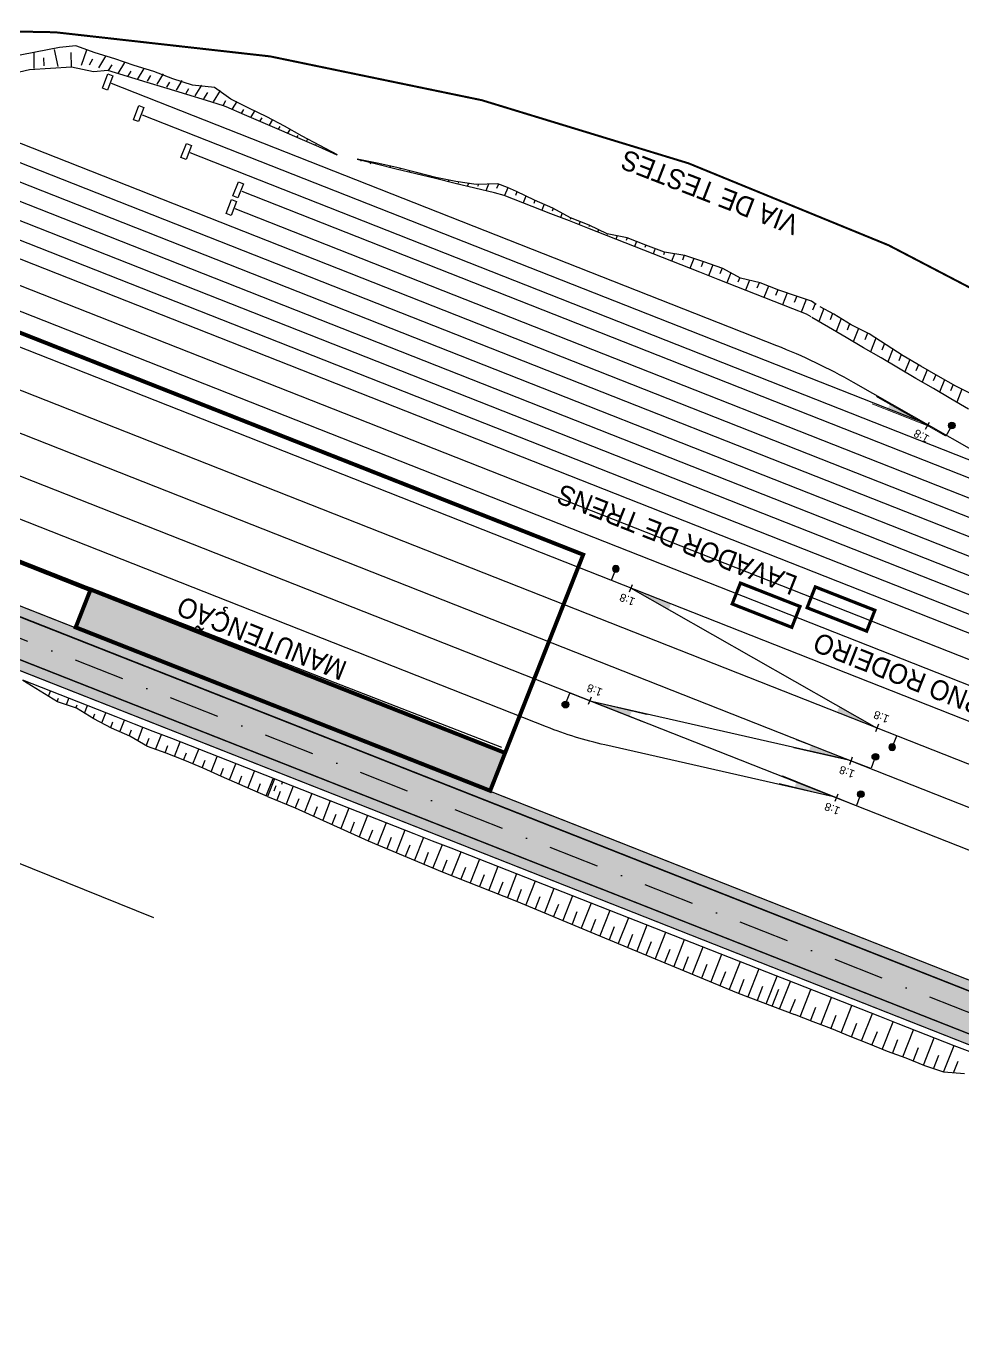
# Model space of a CAD drawing. Header units: metres. Extents: x 286532 to 329498, y 7396783 to 7466136.
# Drawn here: x 310893.2 to 311127.2, y 7432355.9 to 7432683.4 of the extents above; entities that cross this region are included whole.
import ezdxf
from ezdxf import colors
from ezdxf.entities.mleader import LeaderData, LeaderLine
from ezdxf.enums import TextEntityAlignment as Align
from ezdxf.math import Vec2, Vec3

# ---------------------------------------------------------------- set-up
doc = ezdxf.new("R2010")
doc.units = ezdxf.units.M
doc.header["$LTSCALE"] = 10
doc.linetypes.add('DASHDOT', pattern=[25.4, 12.7, -6.35, 0, -6.35])
doc.linetypes.add('DASHED2', pattern=[0.375, 0.25, -0.125])
doc.layers.get('0').update_dxf_attribs({"color": 255})
for name, color, linetype, lineweight in [('_AUXILIAR', 7, 'Continuous', 30), ('U-HZ-EIXO PATIO', 200, 'PATIO_LINE', 30), ('U-HZ-PATIO-JUNDIAI-EIXO-VIARIO', 2, 'DASHDOT', 30), ('U-HZ-PATIO-JUNDIAI-TIM', 9, 'Continuous', 30), ('U-HZ-PATIO-JUNDIAI-VIAS', 7, 'Continuous', 30)]:
    doc.layers.add(name, color=color, linetype=linetype, lineweight=lineweight)
for name, color, linetype in [('_EDIFICACOES_PATIO_JUNDIAI', 40, 'Continuous'), ('_EDIFICAÇÕES PATIO JUNDIAI', 50, 'Continuous'), ('_VIA DE TESTE', 130, 'Continuous'), ('U-HZ-AMV', 3, 'Continuous'), ('U-HZ-CORREDOR', 1, 'Continuous'), ('U-HZ-EIXO', 4, 'Continuous'), ('U-HZ-PATIO-JUNDIAI-PIANO-ATERRO', 90, 'Continuous'), ('U-HZ-PATIO-JUNDIAI-PIANO-CORTE', 10, 'Continuous')]:
    doc.layers.add(name, color=color, linetype=linetype)
doc.styles.add('ARIAL', font='arial.ttf')
doc.styles.get("Standard").update_dxf_attribs({"font": 'arial.ttf'})
doc.linetypes.add('PATIO_LINE', pattern='A,3.5,-0.25,["PATIO",Standard,S=0.175,R=0,X=-0.05,Y=-0.1],-0.9', length=4.65)

# ---------------------------------------------------------------- blocks, each defined once
blk = doc.blocks.new('AMV 1_8 - METADE')
at = {"layer": 'U-HZ-AMV'}
h = blk.add_hatch(color=250, dxfattribs=at)
h.dxf.hatch_style = 1
h.paths.add_polyline_path([(10.74, 1.53), (0, 0), (10.74, 0)])
at = {"layer": 'U-HZ-AMV', "ltscale": 5}
blk.add_hatch(color=256, dxfattribs=at).paths.add_polyline_path([(-4.46, -3.07, 1), (-6.12, -3.07, 1)])
for p, q in [((-5.29, -2.23), (-5.29, 0)), ((0, 1), (0, -1))]:
    blk.add_line(p, q, dxfattribs=at)
at = {"layer": 'U-HZ-AMV', "ltscale": 5, "const_width": 0.2, "flags": 128}
blk.add_lwpolyline([(-5.29, 0), (14.7, 0)], dxfattribs=at)
at = {"layer": 'U-HZ-AMV', "const_width": 0.2, "flags": 128}
blk.add_lwpolyline([(0, 0), (14.7, 2.1)], dxfattribs=at)
at = {"layer": 'U-HZ-AMV', "ltscale": 5}
blk.add_circle((-5.29, -3.07), 0.833, dxfattribs=at)
at = {"layer": 'U-HZ-AMV', "style": 'ARIAL'}
blk.add_attdef('1:8', text='', height=2, dxfattribs=at).set_placement((0, 3), align=Align.MIDDLE_CENTER)
blk = doc.blocks.new('PARA CHOQUE')
at = {"ltscale": 0.7}
blk.add_lwpolyline([(1.89, -1.36), (-1.89, -1.36), (-1.89, 0), (1.89, 0)], close=True, dxfattribs=at)

msp = doc.modelspace()

# ---------------------------------------------------------------- hatches: boundary and pattern name
at = {"layer": '_AUXILIAR'}
h = msp.add_hatch(color=70, dxfattribs=at)
h.dxf.hatch_style = 1
edge = h.paths.add_edge_path()
edge.add_line((310832.272, 7432561.864), (310848.769, 7432603.731))
edge.add_line((310848.769, 7432603.731), (310818.629, 7432615.607))
edge.add_arc((310807.63, 7432587.696), 30, 68.49297, 248.49297)
edge.add_line((310796.632, 7432559.785), (311336.18, 7432347.175))
edge.add_arc((311300.435, 7432256.464), 97.5, 38.40497, 68.49297, ccw=False)
edge.add_line((311376.84, 7432317.032), (311451.507, 7432222.843))
edge.add_arc((311444.062, 7432216.941), 9.5, -101.032, 38.40497, ccw=False)
edge.add_line((311442.244, 7432207.617), (311441.766, 7432205.163))
edge.add_arc((311444.062, 7432216.941), 12, 258.968, 398.40497)
edge.add_line((311453.466, 7432224.396), (311378.799, 7432318.585))
edge.add_arc((311300.435, 7432256.464), 100, 38.40497, 68.49297)
edge.add_line((311337.097, 7432349.501), (310797.548, 7432562.111))
edge.add_arc((310807.63, 7432587.696), 27.5, 68.49297, 248.49297, ccw=False)
edge.add_line((310817.712, 7432613.281), (310845.62, 7432602.284))
edge.add_line((310845.62, 7432602.284), (310829.122, 7432560.418))
edge.add_line((310829.122, 7432560.418), (311347.6, 7432356.11))
edge.add_arc((311311.855, 7432265.399), 97.5, 38.40497, 68.49297, ccw=False)
edge.add_line((311388.26, 7432325.967), (311462.87, 7432231.85))
edge.add_line((311462.87, 7432231.85), (311484.898, 7432204.063))
edge.add_arc((311512.325, 7432225.805), 35, 218.40497, 254.9826)
edge.add_line((311503.256, 7432192.001), (311503.904, 7432194.415))
edge.add_arc((311512.325, 7432225.805), 32.5, 218.40497, 254.9826, ccw=False)
edge.add_line((311486.857, 7432205.616), (311390.219, 7432327.52))
edge.add_arc((311311.855, 7432265.399), 100, 38.40497, 68.49297)
edge.add_line((311348.517, 7432358.436), (311345.953, 7432359.446))
edge.add_line((311345.953, 7432359.446), (310832.272, 7432561.864))
h = msp.add_hatch(color=254, dxfattribs=at)
h.dxf.hatch_style = 1
edge = h.paths.add_edge_path()
edge.add_line((310829.122, 7432560.418), (310845.62, 7432602.284))
edge.add_line((310845.62, 7432602.284), (310817.712, 7432613.281))
edge.add_arc((310807.63, 7432587.696), 27.5, 68.49297, 248.49297)
edge.add_line((310797.548, 7432562.111), (311337.097, 7432349.501))
edge.add_arc((311300.435, 7432256.464), 100, 38.40497, 68.49297, ccw=False)
edge.add_line((311378.799, 7432318.585), (311453.466, 7432224.396))
edge.add_line((311453.466, 7432224.396), (311457.384, 7432227.502))
edge.add_line((311457.384, 7432227.502), (311384.137, 7432319.901))
edge.add_arc((311384.92, 7432320.522), 1, 38.40497, 218.40497, ccw=False)
edge.add_line((311385.704, 7432321.143), (311458.951, 7432228.744))
edge.add_line((311458.951, 7432228.744), (311462.87, 7432231.85))
edge.add_line((311462.87, 7432231.85), (311388.26, 7432325.967))
edge.add_arc((311311.855, 7432265.399), 97.5, 38.40497, 68.49297)
edge.add_line((311347.6, 7432356.11), (310829.122, 7432560.418))
h = msp.add_hatch(color=254, dxfattribs=at)
h.dxf.hatch_style = 1
h.paths.add_polyline_path([(310909.257, 7432542.65), (310905.524, 7432533.176), (311009.103, 7432492.36), (311012.83, 7432501.818)])

# ---------------------------------------------------------------- linework, layer by layer
at = {"ltscale": 0.7}
msp.add_line((311032.345, 7432551.343), (310855.574, 7432621), dxfattribs=at)
at = {"layer": '_AUXILIAR'}
for p, q in [((311337.097, 7432349.501), (310797.548, 7432562.111)), ((311336.18, 7432347.175), (310796.632, 7432559.785)), ((311348.517, 7432358.436), (310841.591, 7432558.191)), ((311347.6, 7432356.11), (310838.429, 7432556.75)), ((310909.257, 7432542.65), (310905.524, 7432533.176))]:
    msp.add_line(p, q, dxfattribs=at)
for points in [[(311345.953, 7432359.446), (310832.272, 7432561.864), (310848.769, 7432603.731), (310818.629, 7432615.607, 1), (310796.632, 7432559.785), (311336.18, 7432347.175, -0.1320431)], [(311337.097, 7432349.501), (310797.548, 7432562.111, -1), (310817.712, 7432613.281), (310845.62, 7432602.284), (310829.122, 7432560.418), (311347.6, 7432356.11, -0.1320431)]]:
    msp.add_lwpolyline(points, format="xyb", dxfattribs=at)
msp.add_lwpolyline([(310829.122, 7432560.418), (310845.62, 7432602.284), (310817.712, 7432613.281, 1), (310797.548, 7432562.111), (311337.097, 7432349.501, -0.1320431), (311378.799, 7432318.585), (311453.466, 7432224.396), (311457.384, 7432227.502), (311384.137, 7432319.901, -1), (311385.704, 7432321.143), (311458.951, 7432228.744), (311462.87, 7432231.85), (311388.26, 7432325.967, 0.1320431), (311347.6, 7432356.11)], format="xyb", close=True, dxfattribs=at)
at = {"layer": '_EDIFICACOES_PATIO_JUNDIAI', "ltscale": 10, "const_width": 1}
msp.add_lwpolyline([(310836.057, 7432571.471), (311012.83, 7432501.818), (311032.345, 7432551.343), (310855.574, 7432621), (310836.057, 7432571.471)], dxfattribs=at)
msp.add_lwpolyline([(310905.527, 7432533.185), (311009.106, 7432492.369), (311012.83, 7432501.818), (310909.25, 7432542.633)], close=True, dxfattribs=at)
at = {"layer": '_EDIFICAÇÕES PATIO JUNDIAI'}
msp.add_line((310909.31, 7432543.082, 363), (311011.971, 7432503.279, 726), dxfattribs=at)
at = {"layer": '_EDIFICAÇÕES PATIO JUNDIAI', "const_width": 1}
for points in [[(310836.057, 7432571.471), (310909.197, 7432542.497), (310905.53, 7432533.193), (311009.103, 7432492.36), (311032.345, 7432551.343), (310855.574, 7432621)], [(310909.257, 7432542.65), (310905.524, 7432533.176), (311009.103, 7432492.36), (311012.83, 7432501.818)]]:
    msp.add_lwpolyline(points, close=True, dxfattribs=at)
at = {"layer": '_EDIFICAÇÕES PATIO JUNDIAI', "linetype": 'DASHED2', "ltscale": 0.2, "const_width": 0.8}
for points in [[(311069.589, 7432539.037), (311084.479, 7432533.189), (311086.533, 7432538.399), (311071.637, 7432544.249)], [(311088.301, 7432538.083), (311103.191, 7432532.235), (311105.245, 7432537.445), (311090.348, 7432543.295)]]:
    msp.add_lwpolyline(points, close=True, dxfattribs=at)
at = {"layer": '_VIA DE TESTE', "lineweight": 30, "flags": 128}
msp.add_lwpolyline([(311283.634, 7432503.973, 0.5, 0.5, 0.210548), (310846.462, 7432682.908, 0.5, 0.5, 0)], format="xyseb", dxfattribs=at)
at = {"layer": 'U-HZ-CORREDOR', "color": 1, "linetype": 'Continuous', "lineweight": -3}
for p, q in [((310976.782, 7432649.706, 722.133), (310976.755, 7432649.646, 722.067)), ((310979.214, 7432649.129, 722.247), (310979.114, 7432648.903, 722)), ((310981.74, 7432648.966, 722.347), (310981.676, 7432648.805, 722.173)), ((310984.185, 7432648.445, 722.419), (310984.031, 7432648.055, 722)), ((310986.62, 7432647.885, 722.451), (310986.538, 7432647.675, 722.226)), ((310989.038, 7432647.247, 722.402), (310988.89, 7432646.872, 722)), ((310991.457, 7432646.618, 722.363), (310991.391, 7432646.449, 722.182)), ((310993.882, 7432646.008, 722.344), (310993.756, 7432645.689, 722)), ((310996.313, 7432645.428, 722.355), (310996.248, 7432645.263, 722.178)), ((310998.76, 7432644.914, 722.435), (310998.6, 7432644.51, 722)), ((311001.214, 7432644.446, 722.562), (311001.111, 7432644.185, 722.281)), ((311003.69, 7432644.096, 722.809), (311003.393, 7432643.343, 722)), ((311006.17, 7432643.839, 723.149), (311005.96, 7432643.305, 722.575)), ((311008.669, 7432643.914, 723.819), (311008.002, 7432642.222, 722)), ((311011.16, 7432643.944, 724.443), (311010.713, 7432642.807, 723.221)), ((311013.486, 7432643.026, 724.109), (311012.713, 7432641.065, 722)), ((311015.759, 7432641.986, 723.973), (311015.398, 7432641.069, 722.987)), ((311018.019, 7432640.917, 723.804), (311017.358, 7432639.238, 722)), ((311020.28, 7432639.851, 723.64), (311019.98, 7432639.088, 722.82)), ((311022.584, 7432638.88, 723.579), (311022.005, 7432637.411, 722)), ((311024.883, 7432637.899, 723.508), (311024.607, 7432637.198, 722.754)), ((311027.076, 7432636.698, 723.192), (311026.639, 7432635.589, 722)), ((311029.271, 7432635.503, 722.884), (311029.109, 7432635.092, 722.442)), ((311031.584, 7432634.553, 722.846), (311031.274, 7432633.766, 722)), ((311033.895, 7432633.601, 722.805), (311033.748, 7432633.226, 722.403)), ((311036.155, 7432632.532, 722.638), (311035.921, 7432631.939, 722)), ((311038.419, 7432631.473, 722.481), (311038.33, 7432631.25, 722.241)), ((311040.868, 7432630.972, 722.91), (311040.534, 7432630.125, 722)), ((311043.317, 7432630.47, 723.34), (311043.071, 7432629.847, 722.67)), ((311045.655, 7432629.587, 723.373), (311045.152, 7432628.31, 722)), ((311047.992, 7432628.699, 723.402), (311047.735, 7432628.047, 722.701)), ((311050.324, 7432627.799, 723.418), (311049.805, 7432626.48, 722)), ((311052.656, 7432626.898, 723.433), (311052.394, 7432626.231, 722.716)), ((311055.126, 7432626.511, 723.976), (311054.401, 7432624.673, 722)), ((311057.596, 7432626.13, 724.526), (311057.133, 7432624.955, 723.263)), ((311059.976, 7432625.369, 724.688), (311058.99, 7432622.868, 722)), ((311062.349, 7432624.582, 724.824), (311061.831, 7432623.268, 723.412)), ((311064.706, 7432623.751, 724.913), (311063.638, 7432621.041, 722)), ((311067.063, 7432622.917, 725), (311066.513, 7432621.521, 723.5)), ((311069.269, 7432621.744, 724.716), (311068.273, 7432619.218, 722)), ((311071.464, 7432620.548, 724.405), (311071.023, 7432619.429, 723.203)), ((311073.871, 7432619.895, 724.679), (311072.889, 7432617.403, 722)), ((311076.297, 7432619.291, 725.005), (311075.746, 7432617.894, 723.502)), ((311078.642, 7432618.43, 725.061), (311077.52, 7432615.582, 722)), ((311080.978, 7432617.54, 725.087), (311080.412, 7432616.104, 723.544)), ((311083.339, 7432616.718, 725.187), (311082.171, 7432613.753, 722)), ((311085.703, 7432615.904, 725.294), (311085.099, 7432614.372, 723.647)), ((311088.074, 7432615.112, 725.425), (311086.819, 7432611.926, 722)), ((311090.299, 7432614.035, 725.399), (311089.676, 7432612.454, 723.7)), ((311092.476, 7432612.81, 725.442), (311091.214, 7432609.607, 722)), ((311094.673, 7432611.617, 725.524), (311094.027, 7432609.978, 723.762)), ((311096.806, 7432610.314, 725.478), (311095.532, 7432607.079, 722)), ((311098.93, 7432608.994, 725.411), (311098.304, 7432607.408, 723.705)), ((311101.144, 7432607.838, 725.533), (311099.849, 7432604.551, 722)), ((311103.378, 7432606.714, 725.694), (311102.701, 7432604.996, 723.847)), ((311105.513, 7432605.418, 725.654), (311104.174, 7432602.019, 722)), ((311107.628, 7432604.084, 725.57), (311106.973, 7432602.424, 723.785)), ((311109.724, 7432602.722, 725.453), (311108.458, 7432599.51, 722)), ((311111.816, 7432601.353, 725.326), (311111.206, 7432599.805, 723.663)), ((311113.955, 7432600.061, 725.292), (311112.748, 7432596.998, 722)), ((311116.111, 7432598.796, 725.29), (311115.508, 7432597.265, 723.645)), ((311118.275, 7432597.543, 725.302), (311117.064, 7432594.471, 722)), ((311120.441, 7432596.295, 725.32), (311119.833, 7432594.751, 723.66)), ((311122.614, 7432595.058, 725.351), (311121.385, 7432591.941, 722)), ((311124.789, 7432593.826, 725.388), (311124.168, 7432592.25, 723.694)), ((311127.011, 7432592.681, 725.523), (311125.719, 7432589.403, 722)), ((310898.722, 7432515.977, 723.395), (310899.233, 7432517.275, 722)), ((310900.856, 7432514.675, 723.828), (310901.191, 7432515.525, 722.914)), ((310903.214, 7432513.852, 723.732), (310903.849, 7432515.464, 722)), ((310905.583, 7432513.055, 723.61), (310905.878, 7432513.803, 722.805)), ((310907.723, 7432511.769, 724.024), (310908.465, 7432513.652, 722)), ((310909.852, 7432510.457, 724.468), (310910.304, 7432511.605, 723.234)), ((310912.063, 7432509.292, 724.745), (310913.069, 7432511.846, 722)), ((310914.282, 7432508.141, 725.007), (310914.833, 7432509.539, 723.503)), ((310916.562, 7432507.117, 725.126), (310917.709, 7432510.026, 722)), ((310918.849, 7432506.108, 725.231), (310919.442, 7432507.61, 723.616)), ((310921.02, 7432504.87, 725.591), (310922.336, 7432508.21, 722)), ((310923.178, 7432503.608, 725.977), (310923.907, 7432505.458, 723.989)), ((310925.505, 7432502.707, 725.966), (310926.959, 7432506.396, 722)), ((310927.856, 7432501.855, 725.901), (310928.571, 7432503.669, 723.95)), ((310930.183, 7432500.942, 725.9), (310931.613, 7432504.57, 722)), ((310934.817, 7432499.066, 725.954), (310936.267, 7432502.744, 722)), ((310932.508, 7432500.022, 725.907), (310933.224, 7432501.84, 723.954)), ((310937.125, 7432498.105, 726.006), (310937.86, 7432499.968, 724.003)), ((310939.407, 7432497.084, 726.123), (310940.919, 7432500.919, 722)), ((310943.975, 7432495.05, 726.348), (310945.569, 7432499.095, 722)), ((310941.686, 7432496.055, 726.248), (310942.464, 7432498.031, 724.124)), ((310946.265, 7432494.048, 726.444), (310947.08, 7432496.115, 724.222)), ((310948.556, 7432493.047, 726.539), (310950.22, 7432497.27, 722)), ((310950.847, 7432492.046, 726.634), (310951.696, 7432494.202, 724.317)), ((310953.159, 7432491.096, 726.673), (310954.873, 7432495.444, 722)), ((310955.113, 7432492.369, 724.775), (310955.621, 7432493.66, 723.388)), ((310957.008, 7432494, 722.565), (310957.215, 7432494.525, 722)), ((311078.115, 7432439.091, 729.446), (311080.845, 7432446.018, 722)), ((311081.508, 7432438.053, 729.173), (311084.138, 7432444.726, 722)), ((311079.561, 7432438.54, 729.431), (311081.226, 7432442.767, 724.887)), ((311084.026, 7432436.918, 729.31), (311085.366, 7432440.318, 725.655)), ((311086.575, 7432435.859, 729.365), (311089.275, 7432442.711, 722)), ((311091.704, 7432433.888, 729.326), (311094.39, 7432440.704, 722)), ((311089.136, 7432434.863, 729.357), (311090.484, 7432438.285, 725.678)), ((311096.811, 7432431.908, 729.304), (311099.489, 7432438.703, 722)), ((311101.927, 7432429.846, 729.355), (311104.624, 7432436.689, 722)), ((311094.267, 7432432.923, 729.288), (311095.603, 7432436.313, 725.644)), ((311099.371, 7432430.881, 729.325), (311100.714, 7432434.288, 725.663)), ((311107.088, 7432427.735, 729.435), (311109.814, 7432434.652, 722)), ((311104.51, 7432428.795, 729.39), (311105.864, 7432432.233, 725.695)), ((311109.649, 7432426.76, 729.408), (311111.006, 7432430.206, 725.704)), ((311112.234, 7432425.852, 729.309), (311114.914, 7432432.651, 722)), ((311117.359, 7432423.764, 729.38), (311120.065, 7432430.63, 722)), ((311114.806, 7432424.832, 729.318), (311116.148, 7432428.236, 725.659)), ((311122.426, 7432422.036, 729.139), (311125.043, 7432428.677, 722)), ((311119.888, 7432422.887, 729.273), (311121.221, 7432426.271, 725.636)), ((311124.918, 7432421.848, 728.403), (311126.092, 7432424.826, 725.202))]:
    msp.add_line(p, q, dxfattribs=at)
at = {"layer": 'U-HZ-EIXO', "color": 2, "linetype": 'Continuous', "lineweight": -3}
for points in [[(311089.309, 7432610.723, 722), (311088.146, 7432611.404, 722), (311084.733, 7432612.746, 722), (311080.079, 7432614.576, 722), (311075.426, 7432616.405, 722), (311070.773, 7432618.235, 722), (311066.12, 7432620.065, 722), (311061.467, 7432621.894, 722), (311056.813, 7432623.724, 722), (311052.16, 7432625.554, 722), (311047.507, 7432627.383, 722), (311042.854, 7432629.213, 722), (311038.201, 7432631.043, 722), (311033.547, 7432632.872, 722), (311028.894, 7432634.702, 722), (311024.241, 7432636.532, 722), (311019.588, 7432638.361, 722), (311014.934, 7432640.191, 722), (311012.64, 7432641.094, 722), (311010.154, 7432641.698, 722), (311005.25, 7432642.892, 722), (311000.346, 7432644.085, 722), (310995.442, 7432645.278, 722), (310990.538, 7432646.471, 722), (310985.634, 7432647.665, 722), (310980.73, 7432648.858, 722), (310975.826, 7432650.051, 722)], [(311128.609, 7432587.711, 722), (311124.243, 7432590.268, 722), (311119.876, 7432592.824, 722), (311115.509, 7432595.381, 722), (311111.143, 7432597.938, 722), (311106.776, 7432600.495, 722), (311102.409, 7432603.052, 722), (311098.043, 7432605.609, 722), (311093.676, 7432608.166, 722), (311089.467, 7432610.631, 722)], [(311013.346, 7432472.502, 722), (311008.692, 7432474.328, 722), (311004.037, 7432476.154, 722), (310999.383, 7432477.98, 722), (310994.728, 7432479.807, 722), (310990.074, 7432481.633, 722), (310985.419, 7432483.459, 722), (310980.764, 7432485.285, 722), (310976.11, 7432487.112, 722), (310971.455, 7432488.938, 722), (310966.801, 7432490.764, 722), (310962.146, 7432492.59, 722), (310957.492, 7432494.417, 722), (310955.196, 7432495.317, 722), (310952.837, 7432496.243, 722), (310948.183, 7432498.069, 722), (310943.528, 7432499.895, 722), (310938.873, 7432501.722, 722), (310934.219, 7432503.548, 722), (310929.564, 7432505.374, 722), (310924.91, 7432507.2, 722), (310920.255, 7432509.026, 722), (310915.601, 7432510.853, 722), (310910.946, 7432512.679, 722), (310906.292, 7432514.505, 722), (310901.637, 7432516.331, 722), (310896.982, 7432518.158, 722), (310892.328, 7432519.984, 722)], [(310954.81, 7432495.469, 722), (310952.837, 7432496.243, 722), (310948.183, 7432498.069, 722), (310943.528, 7432499.895, 722), (310938.873, 7432501.722, 722), (310934.219, 7432503.548, 722), (310929.564, 7432505.374, 722), (310924.91, 7432507.2, 722), (310920.255, 7432509.026, 722), (310915.601, 7432510.853, 722), (310910.946, 7432512.679, 722), (310906.292, 7432514.505, 722), (310901.637, 7432516.331, 722), (310896.982, 7432518.158, 722)], [(311080.577, 7432446.123, 722), (311008.692, 7432474.328, 722), (311004.037, 7432476.154, 722), (310999.383, 7432477.98, 722), (310994.728, 7432479.807, 722), (310990.074, 7432481.633, 722), (310985.419, 7432483.459, 722), (310980.764, 7432485.285, 722), (310976.11, 7432487.112, 722), (310971.455, 7432488.938, 722), (310966.801, 7432490.764, 722), (310962.146, 7432492.59, 722), (310957.492, 7432494.417, 722), (310955.196, 7432495.317, 722), (310954.81, 7432495.469, 722)], [(311129.71, 7432426.846, 722), (311125.056, 7432428.672, 722), (311120.401, 7432430.498, 722), (311115.747, 7432432.324, 722), (311111.092, 7432434.151, 722), (311106.438, 7432435.977, 722), (311101.783, 7432437.803, 722), (311097.128, 7432439.629, 722), (311092.474, 7432441.456, 722), (311087.819, 7432443.282, 722), (311083.165, 7432445.108, 722), (311080.577, 7432446.123, 722)], [(311127.661, 7432421.645, 727.59), (311122.439, 7432422.031, 729.138), (311117.693, 7432423.624, 729.389), (311113.079, 7432425.555, 729.276), (311108.358, 7432427.213, 729.457), (311103.733, 7432429.114, 729.376), (311099.099, 7432430.991, 729.322), (311094.458, 7432432.851, 729.286), (311089.778, 7432434.613, 729.355), (311085.118, 7432436.426, 729.37)]]:
    msp.add_polyline3d(points, dxfattribs=at)
at = {"layer": 'U-HZ-EIXO PATIO', "lineweight": -3}
msp.add_line((311033.969, 7432514.807), (311098.245, 7432500.227), dxfattribs=at)
at = {"layer": 'U-HZ-EIXO PATIO', "lineweight": -3, "flags": 128}
for points in [[(311248.595, 7432509.766), (311233.864, 7432518.147, 0.0354892), (311221.075, 7432524.267), (310862.346, 7432665.625, 0.1320042), (310784.995, 7432674.393), (310616.398, 7432648.979)], [(311303.539, 7432470.044, 0.1430246), (311259.232, 7432504.394), (310860.106, 7432661.654), (310860.106, 7432661.654, 0.096065), (310803.956, 7432672.094), (310777.2, 7432671.888)], [(311253.514, 7432498.062), (311238.258, 7432506.742, 0.0354892), (311225.469, 7432512.862), (311225.469, 7432512.862), (310859.437, 7432657.081, 0.096065), (310803.287, 7432667.521), (310740.166, 7432667.034)], [(311316.367, 7432452.345), (311303.578, 7432465.558, 0.1294145), (311266.835, 7432491.725), (311246.351, 7432499.746), (310867.204, 7432649.184), (310867.204, 7432649.184, 0.0598333), (310832.597, 7432658.236), (310774.998, 7432666.137)], [(311246.556, 7432510.926), (311099.89, 7432594.37, 0.0354892), (311080.706, 7432603.55), (310914.481, 7432669.051)], [(311260.861, 7432473.119), (311230.554, 7432490.109, 0.0339034), (311212.198, 7432498.821), (310851.233, 7432641.06, 0.0947134), (310740.541, 7432661.948), (310713.438, 7432661.884)], [(311247.924, 7432490.992), (311238.047, 7432496.611, 0.0354892), (311218.864, 7432505.791), (310873.434, 7432641.908, 0.0234915), (310864.544, 7432644.937), (310814.784, 7432659.323)], [(310656.657, 7432651.38), (310703.62, 7432654.204, -0.0362507), (310747.06, 7432653.665), (310775.344, 7432651.259, -0.0727512), (310817.62, 7432641.355), (311272.25, 7432462.207, -0.0712328), (311309.204, 7432441.167), (311334.406, 7432421.614)], [(311380.242, 7432364.218), (311337.776, 7432408.093, 0.1069924), (311267.389, 7432455.072), (310805.523, 7432637.072, 0.0735158), (310748.548, 7432650.328), (310702.582, 7432654.098)], [(311407.348, 7432326.82), (311339.676, 7432396.697, 0.106703), (311269.448, 7432443.513), (310777.229, 7432637.473, 0.0350425), (310757.201, 7432643.785), (310720.593, 7432652.56)], [(311329.088, 7432432.417), (311312.393, 7432449.666, 0.1069924), (311259.603, 7432484.901), (311196.309, 7432509.826), (310884.904, 7432632.535, 0.0354892), (310864.615, 7432638.91), (310852.063, 7432641.895)], [(310827.911, 7432637.3), (310848.287, 7432632.454, -0.0354892), (310888.864, 7432619.705), (311269.016, 7432469.906, -0.1069924), (311321.806, 7432434.671), (311351.156, 7432404.348)], [(310856.3, 7432595.566), (311285.339, 7432426.502, -0.0712596), (311334.628, 7432398.435), (311348.296, 7432387.829)], [(311386.247, 7432347.586), (311373.356, 7432357.587, -0.0375312), (311356.672, 7432372.664, 0.1090556), (311303.034, 7432408.781), (310843.297, 7432589.942)], [(311094.579, 7432490.924), (311037.745, 7432503.815, -0.038097), (311023.204, 7432508.301), (310849.267, 7432576.841)]]:
    msp.add_lwpolyline(points, format="xyb", dxfattribs=at)
for points in [[(311118.281, 7432583.906), (310922.213, 7432661.167)], [(311145.646, 7432568.338), (310934.105, 7432651.696)], [(310947.081, 7432642.124), (311169.52, 7432554.471)], [(311198.503, 7432537.982), (310945.386, 7432637.723)]]:
    msp.add_lwpolyline(points, dxfattribs=at)
at = {"layer": 'U-HZ-PATIO-JUNDIAI-EIXO-VIARIO', "ltscale": 0.1, "flags": 128}
msp.add_lwpolyline([(311384.299, 7432321.306), (311382.904, 7432323.066, 0.1320431), (311343.286, 7432352.436), (310784.671, 7432572.56)], format="xyb", dxfattribs=at)
at = {"layer": 'U-HZ-PATIO-JUNDIAI-PIANO-ATERRO'}
for p, q in [((310895.175, 7432672.819, 722), (310895.113, 7432676.895, 719.283)), ((310901.167, 7432673.279, 722), (310900.255, 7432677.546, 719.375)), ((310904.444, 7432673.114, 722), (310904.404, 7432676.814, 720.795)), ((310906.999, 7432673.674, 722), (310908.347, 7432677.452, 719.667)), ((310911.339, 7432672.995, 722), (310913.095, 7432675.886, 719.745)), ((310897.623, 7432673.484, 722), (310897.594, 7432675.437, 720.698)), ((310908.944, 7432673.724, 722), (310909.826, 7432675.177, 720.868)), ((310913.736, 7432672.265, 722), (310914.608, 7432673.701, 720.88)), ((310916.149, 7432671.529, 722), (310917.841, 7432674.316, 719.827)), ((310920.949, 7432670.067, 722), (310922.6, 7432672.785, 719.88)), ((310918.562, 7432670.794, 722), (310919.382, 7432672.146, 720.946)), ((310923.462, 7432669.667, 722), (310924.302, 7432671.028, 720.934)), ((310925.884, 7432668.911, 722), (310927.472, 7432671.485, 719.984)), ((310928.307, 7432668.154, 722), (310929.054, 7432669.365, 721.052)), ((310930.705, 7432667.406, 722), (310932.171, 7432669.783, 720.138)), ((310933.101, 7432666.658, 722), (310933.823, 7432667.829, 721.083)), ((310935.355, 7432665.954, 722), (310937.014, 7432668.644, 719.893)), ((310937.59, 7432665.256, 722), (310938.544, 7432666.802, 720.789)), ((310939.975, 7432664.512, 722), (310941.679, 7432667.275, 719.836)), ((310942.432, 7432663.744, 722), (310943.073, 7432664.784, 721.186)), ((310944.743, 7432662.741, 722), (310945.888, 7432664.596, 720.547)), ((310947.045, 7432661.724, 722), (310947.578, 7432662.59, 721.323)), ((310949.344, 7432660.709, 722), (310950.347, 7432662.334, 720.727)), ((310951.643, 7432659.694, 722), (310952.115, 7432660.459, 721.401)), ((310953.945, 7432658.677, 722), (310954.802, 7432660.066, 720.912)), ((310956.249, 7432657.659, 722), (310956.627, 7432658.27, 721.521)), ((310958.555, 7432656.64, 722), (310959.186, 7432657.662, 721.2)), ((310960.863, 7432655.621, 722), (310961.11, 7432656.022, 721.686)), ((310963.167, 7432654.603, 722), (310963.551, 7432655.226, 721.513)), ((310965.471, 7432653.586, 722), (310965.614, 7432653.818, 721.818)), ((310967.775, 7432652.568, 722), (310967.961, 7432652.868, 721.765)), ((310970.08, 7432651.55, 722), (310970.116, 7432651.619, 721.948))]:
    msp.add_line(p, q, dxfattribs=at)
for points in [[(310970.95, 7432651.259, 721.943), (310966.524, 7432653.603, 721.681), (310962.087, 7432655.928, 721.432), (310957.724, 7432658.377, 721.088), (310953.296, 7432660.718, 720.827), (310948.782, 7432662.917, 720.678), (310944.304, 7432665.176, 720.482), (310943.725, 7432665.557, 720.401), (310940.193, 7432668.04, 719.476), (310934.717, 7432668.655, 720.169), (310929.824, 7432670.231, 720.112), (310925.078, 7432672.048, 719.868), (310920.123, 7432673.522, 719.892), (310915.294, 7432675.202, 719.755), (310910.374, 7432676.733, 719.733), (310905.561, 7432678.44, 719.575), (310901.446, 7432678.067, 719.375), (310889.082, 7432675.628, 719.134)], [(310904.444, 7432673.114, 722), (310893.992, 7432672.46, 722), (310888.956, 7432671.331, 722), (310884.284, 7432670.283, 722), (310883.919, 7432670.133, 722), (310882.839, 7432669.688, 722), (310878.714, 7432667.991, 722), (310873.55, 7432665.866, 722), (310872.782, 7432665.55, 722)], [(310970.906, 7432651.185, 722), (310966.275, 7432653.193, 722), (310961.644, 7432655.2, 722), (310957.014, 7432657.207, 722), (310952.383, 7432659.214, 722), (310947.752, 7432661.222, 722), (310943.121, 7432663.229, 722), (310942.481, 7432663.507, 722), (310938.227, 7432664.803, 722), (310933.291, 7432666.307, 722), (310928.355, 7432667.811, 722), (310923.418, 7432669.315, 722), (310918.482, 7432670.819, 722), (310913.546, 7432672.322, 722), (310909.985, 7432671.971, 722), (310904.444, 7432673.114, 722), (310893.992, 7432672.46, 722)]]:
    msp.add_polyline3d(points, dxfattribs=at)
at = {"layer": 'U-HZ-PATIO-JUNDIAI-PIANO-CORTE'}
for p, q in [((310955.196, 7432495.317), (310953.488, 7432490.963)), ((310959.851, 7432493.491), (310958.103, 7432489.037)), ((310956.659, 7432492.202), (310955.795, 7432490)), ((310961.294, 7432490.326), (310960.411, 7432488.074)), ((310964.505, 7432491.665), (310962.691, 7432487.04)), ((310969.16, 7432489.839), (310967.251, 7432484.974)), ((310965.902, 7432488.379), (310964.971, 7432486.007)), ((310970.509, 7432486.433), (310969.531, 7432483.94)), ((310973.814, 7432488.012), (310971.811, 7432482.907)), ((310978.469, 7432486.186), (310976.372, 7432480.841)), ((310975.116, 7432484.487), (310974.091, 7432481.874)), ((310979.724, 7432482.541), (310978.652, 7432479.808)), ((310983.123, 7432484.36), (310980.96, 7432478.845)), ((310987.778, 7432482.534), (310985.575, 7432476.919)), ((310984.359, 7432480.664), (310983.267, 7432477.882)), ((310992.433, 7432480.707), (310990.19, 7432474.992)), ((310988.994, 7432478.788), (310987.883, 7432475.955)), ((310993.629, 7432476.912), (310992.498, 7432474.029)), ((310997.087, 7432478.881), (310994.805, 7432473.066)), ((311001.742, 7432477.055), (310999.441, 7432471.19)), ((310998.264, 7432475.036), (310997.113, 7432472.103)), ((311002.918, 7432473.209), (311001.768, 7432470.277)), ((311006.396, 7432475.229), (311004.095, 7432469.364)), ((311011.051, 7432473.402), (311008.75, 7432467.538)), ((311007.573, 7432471.383), (311006.422, 7432468.451)), ((311012.227, 7432469.557), (311011.077, 7432466.625)), ((311015.705, 7432471.576), (311013.404, 7432465.711)), ((311020.36, 7432469.75), (311018.038, 7432463.832)), ((311016.882, 7432467.73), (311015.731, 7432464.797)), ((311025.014, 7432467.924), (311022.651, 7432461.901)), ((311021.516, 7432465.852), (311020.345, 7432462.866)), ((311026.15, 7432463.973), (311024.958, 7432460.935)), ((311029.669, 7432466.097), (311027.265, 7432459.969)), ((311034.323, 7432464.271), (311031.878, 7432458.038)), ((311030.784, 7432462.094), (311029.571, 7432459.004)), ((311035.418, 7432460.215), (311034.185, 7432457.073)), ((311038.978, 7432462.445), (311036.494, 7432456.115)), ((311043.633, 7432460.619), (311041.114, 7432454.199)), ((311040.055, 7432458.344), (311038.804, 7432455.157)), ((311044.692, 7432456.473), (311043.424, 7432453.241)), ((311048.287, 7432458.793), (311045.733, 7432452.284)), ((311052.942, 7432456.966), (311050.353, 7432450.368)), ((311049.329, 7432454.603), (311048.043, 7432451.326)), ((311057.596, 7432455.14), (311054.972, 7432448.452)), ((311062.251, 7432453.314), (311059.591, 7432446.535)), ((311053.966, 7432452.732), (311052.663, 7432449.41)), ((311058.603, 7432450.86), (311057.282, 7432447.494)), ((311066.905, 7432451.488), (311064.21, 7432444.619)), ((311063.239, 7432448.989), (311061.901, 7432445.577)), ((311067.876, 7432447.118), (311066.52, 7432443.661)), ((311071.56, 7432449.661), (311068.829, 7432442.702)), ((311076.214, 7432447.835), (311073.476, 7432440.856)), ((311072.513, 7432445.247), (311071.14, 7432441.745)), ((311077.177, 7432443.444), (311075.813, 7432439.967))]:
    msp.add_line(p, q, dxfattribs=at)
at = {"layer": 'U-HZ-PATIO-JUNDIAI-PIANO-CORTE', "elevation": 726.677}
msp.add_lwpolyline([(310953.481, 7432490.965), (310960.373, 7432488.091), (310978.613, 7432479.825), (310997.073, 7432472.119), (311015.691, 7432464.814), (311034.246, 7432457.047), (311052.767, 7432449.367), (311071.098, 7432441.761), (311085.118, 7432436.426)], dxfattribs=at)
at = {"layer": 'U-HZ-PATIO-JUNDIAI-PIANO-CORTE'}
for points in [[(311090.545, 7432613.858, 725.37), (311089.429, 7432614.661, 725.5), (311085.944, 7432615.821, 725.305), (311081.212, 7432617.451, 725.09), (311076.54, 7432619.231, 725.037), (311071.645, 7432620.449, 724.38), (311067.221, 7432622.861, 725.005), (311062.505, 7432624.53, 724.833), (311057.752, 7432626.106, 724.56), (311052.685, 7432626.887, 723.433), (311048.021, 7432628.688, 723.403), (311043.347, 7432630.464, 723.345), (311038.374, 7432631.483, 722.473), (311033.844, 7432633.625, 722.809), (311029.218, 7432635.525, 722.884), (311024.798, 7432637.945, 723.52), (311020.19, 7432639.889, 723.643), (311015.66, 7432642.033, 723.98), (311013.414, 7432643.059, 724.113), (311011.055, 7432643.985, 724.458), (311005.617, 7432643.823, 723.001), (311000.527, 7432644.544, 722.493), (310995.563, 7432645.585, 722.33), (310990.674, 7432646.815, 722.369), (310985.806, 7432648.1, 722.468), (310980.848, 7432649.156, 722.32), (310975.858, 7432650.132, 722.087)], [(311129.99, 7432591.214, 725.766), (311125.489, 7432593.43, 725.399), (311121.095, 7432595.919, 725.326), (311116.715, 7432598.441, 725.289), (311112.35, 7432601.003, 725.294), (311108.078, 7432603.8, 725.553), (311103.774, 7432606.515, 725.722), (311099.289, 7432608.771, 725.399), (311094.972, 7432611.455, 725.536), (311091.603, 7432613.284, 725.41)], [(310953.481, 7432490.965, 726.678), (310951.134, 7432491.921, 726.646), (310946.549, 7432493.924, 726.456), (310941.965, 7432495.928, 726.264), (310937.403, 7432497.989, 726.012), (310932.786, 7432499.912, 725.908), (310928.137, 7432501.752, 725.893), (310923.435, 7432503.457, 726.023), (310919.067, 7432506.011, 725.241), (310914.489, 7432508.033, 725.031), (310910.028, 7432510.349, 724.505), (310905.704, 7432513.014, 723.603), (310900.959, 7432514.612, 723.849), (310896.627, 7432517.255, 722.971), (310892.283, 7432519.87, 721.918)], [(311127.661, 7432421.645, 727.59), (311122.439, 7432422.031, 729.138), (311117.693, 7432423.624, 729.389), (311113.079, 7432425.555, 729.276), (311108.358, 7432427.213, 729.457), (311103.733, 7432429.114, 729.376), (311099.099, 7432430.991, 729.322), (311094.458, 7432432.851, 729.286), (311089.778, 7432434.613, 729.355), (311085.118, 7432436.426, 729.37)]]:
    msp.add_polyline3d(points, dxfattribs=at)
at = {"layer": 'U-HZ-PATIO-JUNDIAI-VIAS'}
msp.add_line((311105.758, 7432508.015), (311044.287, 7432542.986), dxfattribs=at)

# ---------------------------------------------------------------- block references
at = {"rotation": 68.93288082267196}
for p in [(310912.892, 7432669.663), (310920.623, 7432661.78), (310932.516, 7432652.308), (310945.492, 7432642.736), (310943.79, 7432638.317)]:
    msp.add_blockref('PARA CHOQUE', p, dxfattribs=at)
at = {"layer": '_AUXILIAR'}
ref = msp.add_blockref('AMV 1_8 - METADE', (311044.287, 7432542.986), dxfattribs=dict(at, xscale=-0.9999999999999959, rotation=158.492969960845))
ref.add_attrib('1:8', '1:8', dxfattribs={"layer": 'U-HZ-AMV', "height": 2, "rotation": 158.49297, "style": 'ARIAL'}).set_placement((311043.356, 7432540.129), align=Align.MIDDLE_CENTER)
at = {"layer": 'U-HZ-PATIO-JUNDIAI-TIM'}
for p, rotation in [((311118.362, 7432583.577), 150.3628675906624), ((311099.33, 7432499.865), 159.1554499351462), ((311095.698, 7432490.65), 158.1299715318153)]:
    msp.add_blockref('AMV 1_8 - METADE', p, dxfattribs=dict(at, rotation=rotation)).add_auto_attribs({'1:8': '1:8'})
ref = msp.add_blockref('AMV 1_8 - METADE', (311033.949, 7432514.802), dxfattribs=dict(at, rotation=338.538444065497))
ref.add_attrib('1:8', '1:8', dxfattribs={"layer": 'U-HZ-AMV', "height": 2, "rotation": 158.53844, "style": 'ARIAL'}).set_placement((311035.206, 7432517.504), align=Align.MIDDLE_CENTER)
ref = msp.add_blockref('AMV 1_8 - METADE', (311105.765, 7432508.032), dxfattribs=dict(at, xscale=-1, rotation=338.5627998284613))
ref.add_attrib('1:8', '1:8', dxfattribs={"layer": 'U-HZ-AMV', "height": 2, "rotation": 158.5628, "style": 'ARIAL'}).set_placement((311106.852, 7432510.8), align=Align.MIDDLE_CENTER)

# ---------------------------------------------------------------- texts
at = {"layer": '_AUXILIAR', "style": 'ARIAL', "width": 0.9}
msp.add_text('VIA DE TESTES', height=5, rotation=158.8025, dxfattribs=at).set_placement((311086.729, 7432635.721, -727))
at = {"layer": '_AUXILIAR', "color": 2, "style": 'ARIAL', "width": 0.9}
msp.add_text('LAVADOR DE TRENS', height=5, rotation=158.48579, dxfattribs=at).set_placement((311086.281, 7432545.778, -727))
at = {"layer": '_AUXILIAR', "color": 6, "style": 'ARIAL', "width": 0.9}
msp.add_text('TORNO RODEIRO', height=5, rotation=158.53182, dxfattribs=at).set_placement((311141.224, 7432512.379, -2.232))
at = {"layer": 'U-HZ-PATIO-JUNDIAI-VIAS', "color": 3, "ltscale": 0.7, "style": 'ARIAL', "width": 0.9}
msp.add_text('MANUTENÇÃO', height=5, rotation=158.13492, dxfattribs=at).set_placement((310973.682, 7432524.436))

# ---------------------------------------------------------------- leaders
at = {"layer": '_AUXILIAR', "ltscale": 0.7}
ml = msp.add_multileader_mtext('Standard', dxfattribs=at)
ml.set_content('PÁTIO DE MANOBRAS \\PE DESCARGA DE VAGÕES NOVOS', color=256, style='ARIAL')
ml.set_leader_properties(color=2)
ml.build(insert=Vec2(0, 0))
ml.multileader.update_dxf_attribs({"text_attachment_direction": 1, "text_right_attachment_type": 6, "dogleg_length": 0.36})
ctx = ml.context
ctx.base_point, ctx.char_height, ctx.plane_origin, ctx.plane_x_axis, ctx.plane_y_axis = Vec3(310827.629, 7432499.889), 5, Vec3(310888.651, 7432385.631), Vec3(-0.9276923, 0.3733456), Vec3(-0.3733456, -0.9276923)
ctx.right_attachment = 6
notes = []
notes.append((ctx, [(0, (1, 1, 0), (310827.629, 7432499.889), (-0.9276923, 0.3733456), 0.36, [(0, [(310813.141, 7432576.992)], 0, [])])]))
ctx.mtext.insert, ctx.mtext.text_direction, ctx.mtext.rotation, ctx.mtext.flow_direction = Vec3(310874.4, 7432461.906), Vec3(-0.9276923, 0.3733456), 2.7589799, 5
for ctx, leaders in notes:
    for number, flags, end, landing, length, lines in leaders:
        leader = LeaderData()
        leader.index, (leader.has_last_leader_line, leader.has_dogleg_vector, leader.attachment_direction) = number, flags
        leader.last_leader_point, leader.dogleg_vector, leader.dogleg_length = Vec3(end), Vec3(landing), length
        for number, points, colour, breaks in lines:
            line = LeaderLine()
            line.index, line.vertices, line.color, line.breaks = number, Vec3.list(points), colors.encode_raw_color(colour), breaks
            leader.lines.append(line)
        ctx.leaders.append(leader)

doc.saveas('drawing.dxf')
